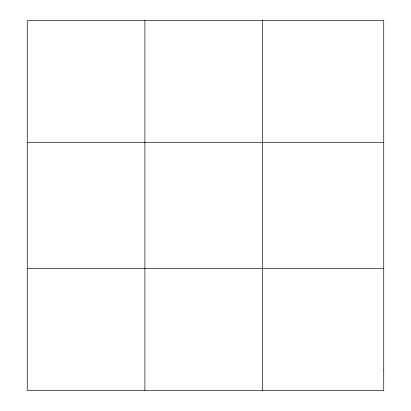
<?xml version="1.0" encoding="UTF-8"?>
<svg xmlns="http://www.w3.org/2000/svg" width="411" height="411" viewBox="0 0 411 411"><rect width="100%" height="100%" fill="white"/><g stroke="black" fill="none" stroke-linecap="round" stroke-linejoin="round"><path stroke-width="0.62" d="M144.898 20.55L144.898 390.45M262.537 20.55L262.537 390.45M27.265 142.617L383.735 142.617M27.265 268.383L383.735 268.383M383.735 370.106L383.735 390.45L27.265 390.45L27.265 20.55L383.735 20.55L383.735 370.106"/></g></svg>
